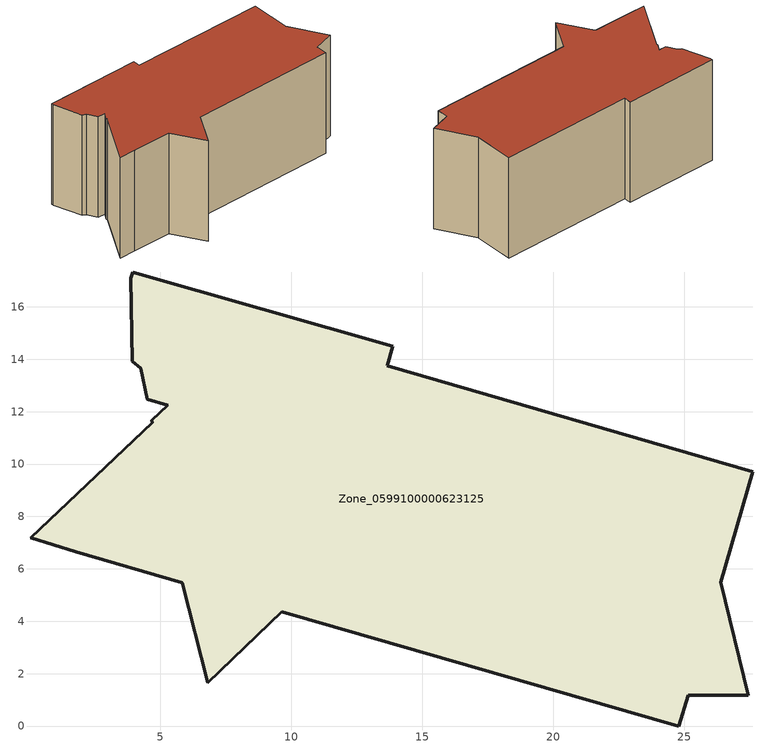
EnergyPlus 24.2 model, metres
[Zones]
Zone_0599100000623125
 floor ground (C_G): 5.29,12.24 4.51,12.47 4.27,13.65 3.94,13.92 3.88,17.09 3.95,17.33 13.87,14.49 13.66,13.76 27.62,9.7 26.4,5.49 27.45,1.17 25.15,1.17 24.8,0 9.65,4.37 6.81,1.66 5.85,5.47 1.78,6.65 0.06,7.18 4.7,11.57 4.68,11.67 z0
 wall outside (C_F): 13.87,14.49 3.95,17.33 3.88,17.09 3.94,13.92 4.27,13.65 4.51,12.47 5.29,12.24 4.68,11.67 4.7,11.57 0.06,7.18 1.78,6.65 5.85,5.47 6.81,1.66 9.65,4.37 24.8,0 25.15,1.17 27.45,1.17 26.4,5.49 27.62,9.7 13.66,13.76 13.87,14.49 z0:11.64
 roof outside (C_R): 4.68,11.67 4.7,11.57 0.06,7.18 1.78,6.65 5.85,5.47 6.81,1.66 9.65,4.37 24.8,0 25.15,1.17 27.45,1.17 26.4,5.49 27.62,9.7 13.66,13.76 13.87,14.49 3.95,17.33 3.88,17.09 3.94,13.92 4.27,13.65 4.51,12.47 5.29,12.24 z11.64
[BUILDING]
Pand.0599100000623125: North Axis=0; Terrain=City; Loads Convergence Tolerance Value=0.04; Temperature Convergence Tolerance Value=0.4; Solar Distribution=FullExterior; Maximum Number of Warmup Days=25; Minimum Number of Warmup Days=1
[Site:Location]
Rotterdam.The.Hague.AP_ZH_NLD Design_Conditions: Latitude=51.96; Longitude=4.45; Time Zone=1; Elevation=-4.5
[SITE:GROUNDTEMPERATURE:BUILDINGSURFACE]
18, 18, 18, 18, 18, 18, 18, 18, 18, 18, 18, 18
[MATERIAL] Thermal Absorptance=0.9; Solar Absorptance=0.7; Visible Absorptance=0.7
Name | Roughness | Thickness | Conductivity | Density | Specific Heat
G.TI.1992-2005 | MediumSmooth | 0.15 | 0.06 | 540 | 1210
F.TI.1992-2005 | Rough | 0.3 | 0.12 | 1920 | 840
R.TI.1992-2005 | MediumRough | 0.2 | 0.08 | 1500 | 1000
[CONSTRUCTION]
C_G: G.TI.1992-2005
C_F: F.TI.1992-2005
C_R: R.TI.1992-2005
[ZONE]
Zone_0599100000623125: Type=1; Multiplier=1; Ceiling Height=Autocalculate; Volume=Autocalculate; Floor Area=autocalculate; Part of Total Floor Area=Yes
[ZONEINFILTRATION:DESIGNFLOWRATE]
Infil_Zone_0599100000623125: Zone or ZoneList or Space or SpaceList=Zone_0599100000623125; Schedule=AlwaysOn; Design Flow Rate Calculation Method=Flow/Area; Flow Rate per Floor Area=0.0015; Constant Term Coefficient=1; Temperature Term Coefficient=0; Velocity Term Coefficient=0; Velocity Squared Term Coefficient=0
[HVACTEMPLATE:ZONE:IDEALLOADSAIRSYSTEM]
Zone_0599100000623125: Maximum Heating Supply Air Temperature=50; Minimum Cooling Supply Air Temperature=13; Maximum Heating Supply Air Humidity Ratio=0.0156; Minimum Cooling Supply Air Humidity Ratio=0.0077; Heating Limit=NoLimit; Cooling Limit=NoLimit; Dehumidification Control Type=ConstantSensibleHeatRatio; Cooling Sensible Heat Ratio=0.7; Dehumidification Setpoint=60; Humidification Control Type=None; Humidification Setpoint=30; Outdoor Air Method=None; Outdoor Air Flow Rate per Person=0.00944; Outdoor Air Flow Rate per Zone Floor Area=0; Outdoor Air Flow Rate per Zone=0; Demand Controlled Ventilation Type=None; Outdoor Air Economizer Type=NoEconomizer; Heat Recovery Type=None; Sensible Heat Recovery Effectiveness=0.7; Latent Heat Recovery Effectiveness=0.65
[ZONECONTROL:THERMOSTAT]
ThermostatControl_Zone_0599100000623125: Zone or ZoneList=Zone_0599100000623125; Control Type Schedule=DualSetpointControlType; Control 1=Thermostat_Zone_0599100000623125; Temperature Difference Between Cutout And Setpoint=0
[THERMOSTATSETPOINT:DUALSETPOINT]
Thermostat_Zone_0599100000623125: Heating Setpoint Temperature Schedule=HeatingSetpoint_Zone_0599100000623125; Cooling Setpoint Temperature Schedule=CoolingSetpoint_Zone_0599100000623125
[SCHEDULE:COMPACT]
HeatingSetpoint_Zone_0599100000623125: Through: 12/31, For: AllDays, Until: 24:00, 21
CoolingSetpoint_Zone_0599100000623125: Through: 12/31, For: AllDays, Until: 24:00, 24
DualSetpointControlType: Through: 12/31, For: AllDays, Until: 24:00, 4
AlwaysOn: Through: 12/31, For: AllDays, Until: 24:00, 1
